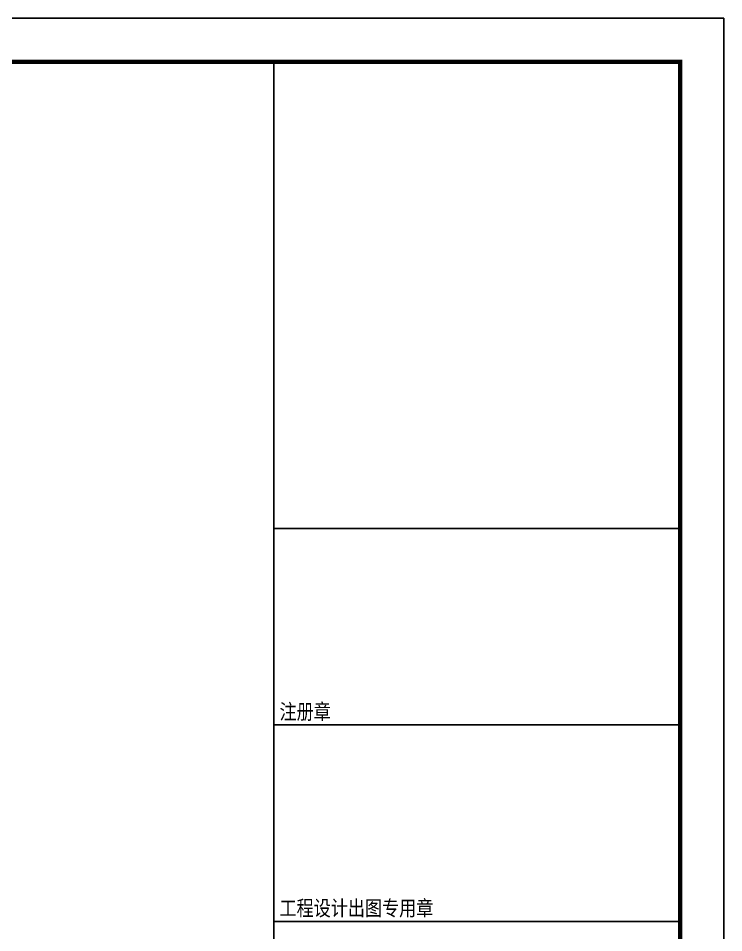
# Model space of a CAD drawing. Extents: x -1041549 to 749950, y -354245 to 17554.
# Drawn here: x -614523 to -598368, y -168875 to -147936 of the extents above; entities that cross this region are included whole.
import ezdxf

# ---------------------------------------------------------------- set-up
doc = ezdxf.new("R2010")
doc.units = 0
doc.header["$LTSCALE"] = 1000
doc.header["$MEASUREMENT"] = 0
doc.layers.add('14', color=1, linetype='Continuous')
doc.layers.add('PUB_TITLE', color=4, linetype='Continuous')
doc.styles.add('宋体', font='')
doc.styles.get('宋体').set_extended_font_data('宋体')

# ---------------------------------------------------------------- blocks, each defined once
blk = doc.blocks.new('TUQ')
at = {"layer": '14'}
for p, q in [((-9300, 40000), (-9300, 0)), ((-9300, 40000), (0, 40000)), ((-9300, 29320), (0, 29320)), ((-9300, 24820), (0, 24820)), ((-9300, 20320), (0, 20320))]:
    blk.add_line(p, q, dxfattribs=at)
at = {"layer": '14', "style": '宋体', "width": 0.82}
for s, p in [('注册章', (-9173, 24949)), ('工程设计出图专用章', (-9173, 20449))]:
    blk.add_text(s, height=350, dxfattribs=at).set_placement(p)

msp = doc.modelspace()

# ---------------------------------------------------------------- linework, layer by layer
at = {"layer": 'PUB_TITLE'}
msp.add_lwpolyline([(-657768, -189935.6), (-598368, -189935.6), (-598368, -147935.6), (-657768, -147935.6)], close=True, dxfattribs=at)
at = {"layer": 'PUB_TITLE', "const_width": 100}
msp.add_lwpolyline([(-655268, -188935.6), (-599368, -188935.6), (-599368, -148935.6), (-655268, -148935.6)], close=True, dxfattribs=at)

# ---------------------------------------------------------------- block references
at = {"layer": '14'}
msp.add_blockref('TUQ', (-599368, -188935.6), dxfattribs=at)

doc.saveas('drawing.dxf')
